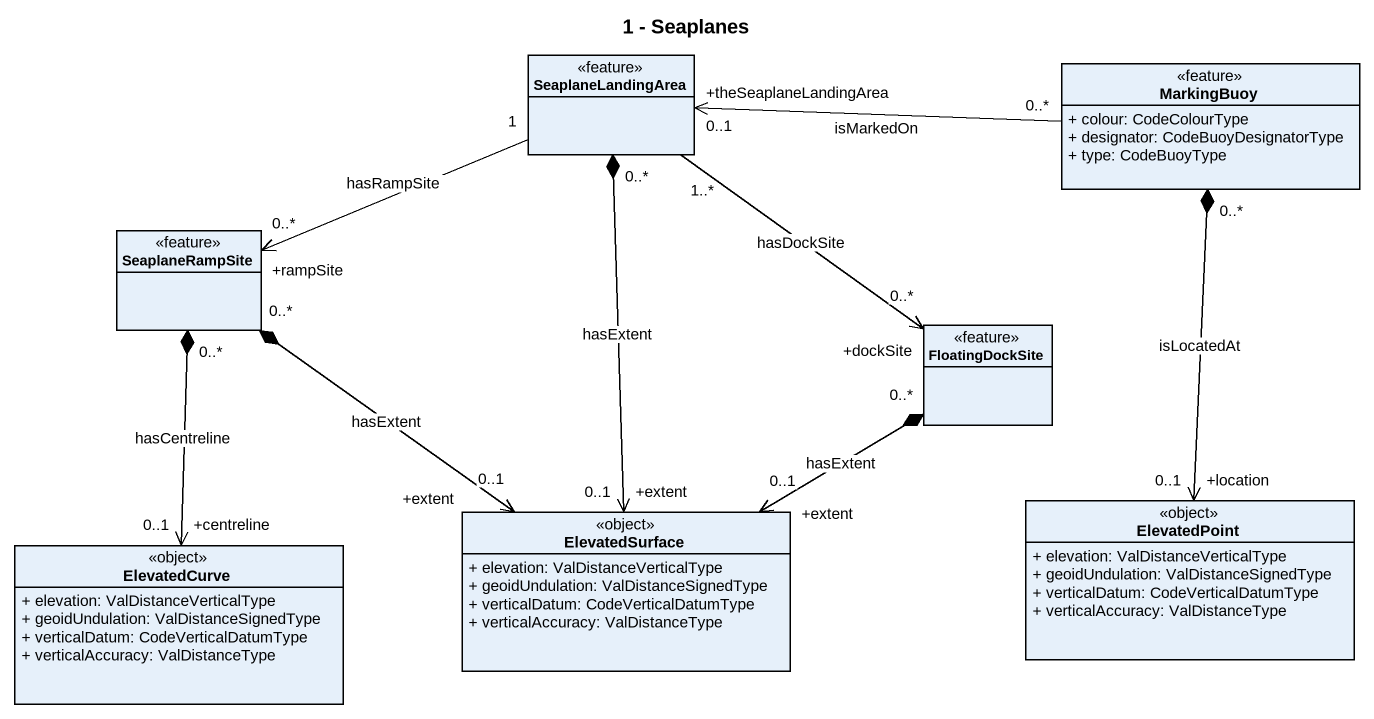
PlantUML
@startuml
title 1 - Seaplanes
hide circle
hide empty members
skinparam classAttributeIconSize 0
class SeaplaneLandingArea <<feature>>
class MarkingBuoy <<feature>> {
  + colour: CodeColourType
  + designator: CodeBuoyDesignatorType
  + type: CodeBuoyType
}
class SeaplaneRampSite <<feature>>
class FloatingDockSite <<feature>>
class ElevatedPoint <<object>> {
  + elevation: ValDistanceVerticalType
  + geoidUndulation: ValDistanceSignedType
  + verticalDatum: CodeVerticalDatumType
  + verticalAccuracy: ValDistanceType
}
class ElevatedCurve <<object>> {
  + elevation: ValDistanceVerticalType
  + geoidUndulation: ValDistanceSignedType
  + verticalDatum: CodeVerticalDatumType
  + verticalAccuracy: ValDistanceType
}
class ElevatedSurface <<object>> {
  + elevation: ValDistanceVerticalType
  + geoidUndulation: ValDistanceSignedType
  + verticalDatum: CodeVerticalDatumType
  + verticalAccuracy: ValDistanceType
}
SeaplaneLandingArea "1" -left-> "+rampSite\n0..*" SeaplaneRampSite : hasRampSite
SeaplaneLandingArea "1..*" --> "+dockSite\n0..*" FloatingDockSite : hasDockSite
SeaplaneLandingArea "0..*" *--> "+extent\n0..1" ElevatedSurface : hasExtent
MarkingBuoy "0..*" -left-> "+theSeaplaneLandingArea\n0..1" SeaplaneLandingArea : isMarkedOn
MarkingBuoy "0..*" *--> "+location\n0..1" ElevatedPoint : isLocatedAt
SeaplaneRampSite "0..*" *--> "+centreline\n0..1" ElevatedCurve : hasCentreline
SeaplaneRampSite "0..*" *--> "+extent\n0..1" ElevatedSurface : hasExtent
FloatingDockSite "0..*" *-left-> "+extent\n0..1" ElevatedSurface : hasExtent
@enduml
